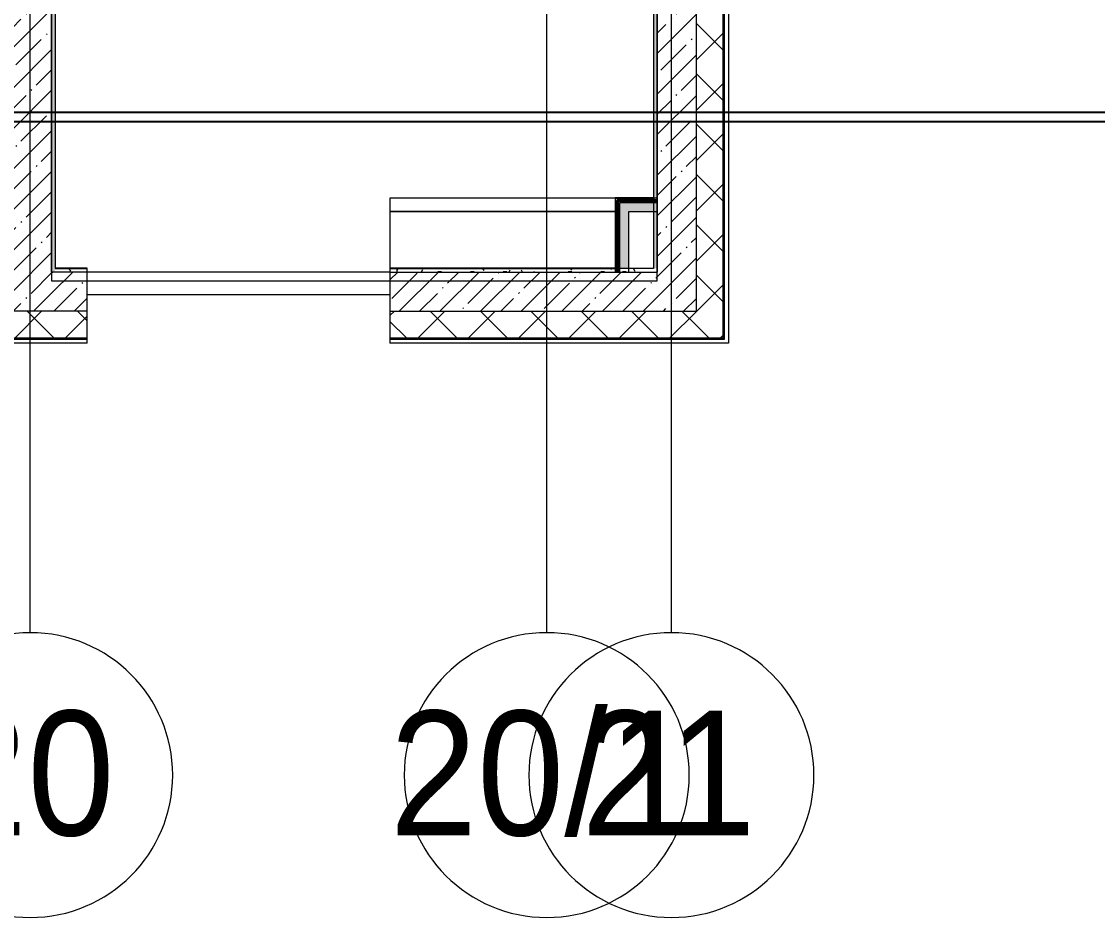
# Model space of a CAD drawing. Header units: millimetres. Extents: x -213911 to 415037, y -3642 to 107391.
# Drawn here: x 71976 to 78017, y -3642 to 1391 of the extents above; entities that cross this region are included whole.
import ezdxf

# ---------------------------------------------------------------- set-up
doc = ezdxf.new("R2010")
doc.units = ezdxf.units.MM
for name, color, linetype, lineweight in [('5.5) Перег WD5', 3, 'Continuous', 40), ('A-FLOR', 7, 'Continuous', 9), ('A-WALL', 7, 'Continuous', 5), ('I-WALL', 7, 'Continuous', 5), ('S-STRS-MBND', 7, 'Continuous', 9), ('Оси', 7, 'Continuous', 9), ('Оси-1', 7, 'Continuous', 20)]:
    doc.layers.add(name, color=color, linetype=linetype, lineweight=lineweight)
doc.layers.add('A-WALL-1', color=9, linetype='Continuous', lineweight=5, true_color=0x808080)
doc.layers.add('A-WALL-FNSH-1', color=9, linetype='Continuous', lineweight=5, true_color=0x808080)
doc.styles.add('Arial', font='arial.ttf', dxfattribs={"width": 0.9, "height": 700})
doc.styles.add('ISOCPEUR_1', font='isocpeur.ttf', dxfattribs={"height": 350})
doc.dimstyles.new('ISO-2_0_0_9К_Средний_округл2', dxfattribs={"dimscale": 304.8, "dimtxt": 199.196235, "dimasz": 0.492126, "dimexe": 0.393701, "dimexo": 0, "dimgap": 0, "dimtad": 1, "dimdec": 0, "dimrnd": 10, "dimzin": 0, "dimdsep": 46, "dimtxsty": 'ISOCPEUR_1', "dimblk1": 'OBLIQUE', "dimblk2": 'OBLIQUE', "dimsah": 1, "dimcen": 0.09, "dimdle": 0.393701, "dimazin": 0, "dimtfac": 1, "dimtdec": 4, "dimtix": 1, "dimtmove": 0, "dimatfit": 3, "dimfxl": 1, "dimtvp": 1, "dimtolj": 1, "dimtzin": 0, "dimarcsym": 2})
pattern_1 = [(45, (64.7, -136.06), (-114.04925, 114.04925), []), (45, (178.75, -136.06), (-114.04925, 114.04925), [201.612, -40.322, 6.706, -33.617])]
pattern_2 = [(45, (64.7, -136.06), (-141.42136, 141.42136), []), (135, (64.7, -136.06), (-141.42136, -141.42136), [])]
pattern_3 = [(0, (64.7, -136.06), (243.84, 60.96), [20.117, -162.763, 20.117, -162.763, -975.36]), (0, (64.7, -136.06), (243.84, 60.96), [-365.76, 20.117, -345.643, 20.117, -162.763, -426.72]), (0, (64.7, -136.06), (243.84, 60.96), [-914.4, 20.117, -101.803, 20.117, -284.683]), (120, (156.14, -105.58), (-174.71291, 180.691634), [20.117, -162.763, 20.117, -162.763, -975.36]), (120, (156.14, -105.58), (-174.71291, 180.691634), [-365.76, 20.117, -345.643, 20.117, -162.763, -426.72]), (120, (156.14, -105.58), (-174.71291, 180.691634), [-914.4, 20.117, -101.803, 20.117, -284.683]), (240, (186.62, 16.34), (-69.12709, -241.651634), [20.117, -162.763, 20.117, -162.763, -975.36]), (240, (186.62, 16.34), (-69.12709, -241.651634), [-365.76, 20.117, -345.643, 20.117, -162.763, -426.72]), (240, (186.62, 16.34), (-69.12709, -241.651634), [-914.4, 20.117, -101.803, 20.117, -284.683])]
pattern_4 = [(45, (64.7, -136.06), (-212.132, 212.132), []), (135, (64.7, -136.06), (-212.132, -212.132), [])]

# ---------------------------------------------------------------- blocks, each defined once
blk = doc.blocks.new('Зашивка приборов отопления5 - Зашивка приборов отопления-33272456-Объем проектирования 1 этажа')
at = {"layer": 'A-WALL'}
for p, q in [((75245, 535), (73980, 535)), ((73980, 535), (73980, 460)), ((75245, 460), (73980, 460)), ((73980, 460), (73980, 120)), ((73980, 460), (75245, 460))]:
    blk.add_line(p, q, dxfattribs=at)
blk = doc.blocks.new('Ось сетки - D8-29747960-Объем проектирования 1 этажа')
at = {"layer": 'Оси-1'}
for start, end in [(360, 180), (180, 360)]:
    blk.add_arc((0, 0), 4, start, end, dxfattribs=at)
blk = doc.blocks.new('_Oblique')
at = {"color": 0, "linetype": 'ByBlock', "lineweight": -2}
blk.add_line((-0.5, -0.5), (0.5, 0.5), dxfattribs=at)
blk = doc.blocks.new('*D2015')
at = {"layer": '5.5) Перег WD5', "color": 0, "lineweight": -2, "transparency": 16777216}
for p, q in [((29874.4, 363.9), (29874.4, 1001.1)), ((30274.7, 859.2), (30274.7, 1001.1)), ((29754.4, 881.1), (30274.7, 881.1)), ((30274.7, 881.1), (85573, 881.1))]:
    blk.add_line(p, q, dxfattribs=at)
at = {"layer": 'Defpoints', "color": 0, "transparency": 16777216}
for p in [(30274.7, 881.1), (30274.7, 859.2), (29874.4, 363.9)]:
    blk.add_point(p, dxfattribs=at)
at = {"layer": '5.5) Перег WD5', "color": 0, "lineweight": -2, "transparency": 16777216, "xscale": 304.8, "yscale": 304.8, "zscale": 304.8, "rotation": 180}
blk.add_blockref('_Oblique', (29874.4, 881.1), dxfattribs=at)
at = {"layer": '5.5) Перег WD5', "color": 0, "lineweight": -2, "transparency": 16777216, "xscale": 304.8, "yscale": 304.8, "zscale": 304.8}
blk.add_blockref('_Oblique', (30274.7, 881.1), dxfattribs=at)
at = {"layer": '5.5) Перег WD5', "color": 0, "lineweight": 25, "transparency": 16777216, "insert": (84984, 1347.7), "char_height": 350, "width": 478.071, "attachment_point": 1, "line_spacing_factor": 1.149209, "style": 'ISOCPEUR_1'}
blk.add_mtext('\\A1;400', dxfattribs=at)
blk = doc.blocks.new('*D2017')
at = {"layer": '5.5) Перег WD5', "color": 0, "lineweight": -2, "transparency": 16777216}
for p, q in [((36372.4, 383.9), (36372.4, 949.2)), ((36812.4, 383.9), (36812.4, 949.2)), ((36252.4, 829.2), (36812.4, 829.2)), ((36812.4, 829.2), (94860.3, 829.2))]:
    blk.add_line(p, q, dxfattribs=at)
at = {"layer": 'Defpoints', "color": 0, "transparency": 16777216}
for p in [(36812.4, 829.2), (36372.4, 383.9), (36812.4, 383.9)]:
    blk.add_point(p, dxfattribs=at)
at = {"layer": '5.5) Перег WD5', "color": 0, "lineweight": -2, "transparency": 16777216, "xscale": 304.8, "yscale": 304.8, "zscale": 304.8, "rotation": 180}
blk.add_blockref('_Oblique', (36372.4, 829.2), dxfattribs=at)
at = {"layer": '5.5) Перег WD5', "color": 0, "lineweight": -2, "transparency": 16777216, "xscale": 304.8, "yscale": 304.8, "zscale": 304.8}
blk.add_blockref('_Oblique', (36812.4, 829.2), dxfattribs=at)
at = {"layer": '5.5) Перег WD5', "color": 0, "lineweight": 25, "transparency": 16777216, "insert": (94242.3, 1295.9), "char_height": 350, "width": 501.055, "attachment_point": 1, "line_spacing_factor": 1.149209, "style": 'ISOCPEUR_1'}
blk.add_mtext('\\A1;440', dxfattribs=at)

msp = doc.modelspace()

# ---------------------------------------------------------------- hatches: boundary and pattern name
at = {"layer": 'A-WALL'}
h = msp.add_hatch(dxfattribs=at)
h.set_pattern_fill('FP_24', color=256, style=0, pattern_type=2)
h.set_pattern_definition(pattern_2)
h.paths.add_polyline_path([(75764.7, -386.1), (75914.7, -386.1), (75914.7, 3413.9), (75764.7, 3413.9), (75764.7, -236.1)])
h = msp.add_hatch(dxfattribs=at)
h.set_pattern_fill('FP_24', color=256, style=0, pattern_type=2)
h.set_pattern_definition(pattern_2)
h.paths.add_polyline_path([(75756.8, -386.1), (75764.7, -386.1), (75764.7, -236.1), (74044.7, -236.1), (74044.7, -386.1), (75544.7, -386.1)])
h.paths.add_polyline_path([(70724.7, -386.1), (70724.7, -236.1), (67124.7, -236.1), (67124.7, -386.1), (69886.1, -386.1)])
h.paths.add_polyline_path([(72300.8, -386.1), (72344.7, -386.1), (72344.7, -236.1), (71624.7, -237.9), (71624.7, -386.1), (72144.7, -386.1)])
h.paths.add_polyline_path([(65224.7, -386.1), (66224.7, -386.1), (66224.7, -236.1), (65224.7, -236.1), (65224.7, -254.1)])
h.paths.add_polyline_path([(63774.7, -386.1), (64324.7, -386.1), (64324.7, -236.1), (63774.7, -236.1), (63774.7, -257.4)])
h.paths.add_polyline_path([(60974.7, -386.1), (61674.7, -386.1), (61674.7, -236.1), (60974.7, -236.1), (60974.7, -264.3)])
h.paths.add_polyline_path([(60074.7, -386.1), (60074.7, -236.1), (59324.7, -236.1), (59324.7, -386.1)])
h.paths.add_polyline_path([(57224.7, -386.1), (57224.7, -236.1), (56474.7, -236.1), (56474.7, -386.1)])
h.paths.add_polyline_path([(53374.7, -386.1), (53374.7, -236.1), (51936.2, -236.1), (51936.2, -386.1)])
h.paths.add_polyline_path([(49836.2, -386.1), (49836.2, -236.1), (49124.7, -236.1), (49124.7, -386.1), (49255.4, -386.1)])
h.paths.add_polyline_path([(48224.7, -386.1), (48224.7, -236.1), (47474.7, -236.1), (47474.7, -386.1)])
h.paths.add_polyline_path([(44374.7, -386.1), (44374.7, -236.1), (42802.2, -236.1), (42802.2, -386.1)])
h.paths.add_polyline_path([(38940.1, -386.1), (39104.7, -386.1), (39104.7, -236.1), (38054.7, -236.1), (38054.7, -386.1)])
h.paths.add_polyline_path([(40702.2, -386.1), (40702.2, -236.1), (40004.7, -236.1), (40004.7, -386.1)])
h.paths.add_polyline_path([(36877, -386.1), (37154.7, -386.1), (37154.7, -236.1), (36034.7, -236.1), (36034.7, -386.1)])
h.paths.add_polyline_path([(33934.7, -386.1), (33934.7, -236.1), (33074.7, -236.1), (33074.7, -386.1)])
h.paths.add_polyline_path([(30274.7, -386.1), (30274.7, -236.1), (29274.4, -236.1), (29274.4, -386.1)])
h.paths.add_polyline_path([(28374.4, -386.1), (28374.4, -236.1), (27374.7, -236.1), (27374.7, -386.1)])
h.paths.add_polyline_path([(26474.7, -386.1), (26474.7, -236.1), (25499.7, -236.1), (25499.7, -386.1)])
h.paths.add_polyline_path([(22699.7, -386.1), (22699.7, -236.1), (21674.7, -236.1), (21674.7, -386.1)])
h.paths.add_polyline_path([(19424.7, -386.1), (20774.7, -386.1), (20774.7, -236.1), (19424.7, -236.1), (19424.7, -367.6)])
h.paths.add_polyline_path([(17324.7, -386.1), (17324.7, -236.1), (16574.7, -236.1), (16574.7, -386.1)])
h.paths.add_polyline_path([(14924.7, -386.1), (15674.7, -386.1), (15674.7, -236.1), (14924.7, -236.1), (14924.7, -378.8)])
h.paths.add_polyline_path([(12120.3, -386.1), (12824.7, -384.1), (12824.7, -236.1), (12074.7, -236.1), (12074.7, -386.1)])
h.paths.add_polyline_path([(7994.1, -386.1), (8324.4, -386.1), (8324.4, -236.1), (6894.7, -236.1), (6894.7, -386.1), (7724.7, -386.1)])
h.paths.add_polyline_path([(9224.4, -386.1), (9974.7, -386.1), (9974.7, -236.1), (9224.4, -236.1), (9224.4, -254.1)])
h.paths.add_polyline_path([(174.7, -386.1), (3794.7, -386.1), (3794.7, -236.1), (-195.3, -236.1), (-195.3, -386.1), (-45.3, -386.1)])
at = {"layer": 'I-WALL'}
h = msp.add_hatch(dxfattribs=at)
h.set_pattern_fill('FP_1', color=256, style=0, pattern_type=2)
h.set_pattern_definition(pattern_1)
h.paths.add_polyline_path([(71924.7, -236.1), (72144.7, -236.1), (72144.7, 7763.9), (71924.7, 7763.9), (71924.7, -199.3)])
h = msp.add_hatch(dxfattribs=at)
h.set_pattern_fill('FP_191', color=256, style=0, pattern_type=2)
h.set_pattern_definition(pattern_3)
h.paths.add_polyline_path([(72144.7, -16.1), (72164.7, -16.1), (72164.7, 7522.9), (72144.7, 7523.9), (72144.7, 1483.9)])
h = msp.add_hatch(dxfattribs=at)
h.set_pattern_fill('FP_191', color=256, style=0, pattern_type=2)
h.set_pattern_definition(pattern_3)
h.paths.add_polyline_path([(75544.7, 3.9), (75544.7, 7543.9), (75524.7, 7522.9), (75524.7, 3.9), (75538.9, 3.9)])
h.paths.add_polyline_path([(75524.7, 7523.9), (75544.7, 7543.9), (75524.7, 7543.9)])
h = msp.add_hatch(dxfattribs=at)
h.set_pattern_fill('FP_1', color=256, style=0, pattern_type=2)
h.set_pattern_definition(pattern_1)
h.paths.add_polyline_path([(75764.7, -236.1), (75764.7, 3413.9), (75544.7, 3413.9), (75544.7, -236.1)])
h = msp.add_hatch(dxfattribs=at)
h.set_pattern_fill('FP_192', color=256, style=0, pattern_type=2)
h.set_pattern_definition(pattern_4)
h.paths.add_polyline_path([(75309.7, 386.4), (75524.7, 386.7), (75524.2, 398.9), (75309.7, 398.9), (75309.7, 386.7)])
h = msp.add_hatch(dxfattribs=at)
h.set_pattern_fill('FP_192', color=256, style=0, pattern_type=2)
h.set_pattern_definition(pattern_4)
h.paths.add_polyline_path([(75310.3, 3.9), (75322.2, 3.9), (75322.2, 386.4), (75309.7, 386.4), (75309.7, 4.9)])
h = msp.add_hatch(dxfattribs=at)
h.set_pattern_fill('FP_192', color=256, style=0, pattern_type=2)
h.set_pattern_definition(pattern_4)
h.paths.add_polyline_path([(75334.7, 373.9), (75524.7, 373.9), (75524.7, 386.4), (75322.2, 386.4), (75322.2, 373.9)])
h = msp.add_hatch(dxfattribs=at)
h.set_pattern_fill('FP_192', color=256, style=0, pattern_type=2)
h.set_pattern_definition(pattern_4)
h.paths.add_polyline_path([(75322.2, 3.9), (75334.7, 3.9), (75334.7, 373.9), (75322.2, 373.2), (75322.2, 121.7)])
for points in [[(75524.7, 323.9), (75524.7, 373.9), (75334.7, 373.9), (75334.7, 323.9), (75445.9, 323.9)], [(75384.7, 3.9), (75384.7, 323.9), (75334.7, 323.9), (75334.7, 3.9)]]:
    msp.add_hatch(color=256, dxfattribs=at).paths.add_polyline_path(points)
h = msp.add_hatch(dxfattribs=at)
h.set_pattern_fill('FP_191', color=256, style=0, pattern_type=2)
h.set_pattern_definition(pattern_3)
h.paths.add_polyline_path([(75309.7, -16.1), (75544.7, -16.1), (75544.7, 3.9), (74082.2, 3.9), (74082.2, -16.1), (75043.7, -16.1)])
h.paths.add_polyline_path([(72344.7, -16.1), (72344.7, 3.9), (72165.7, 3.9), (72164.7, -16.1)])
h = msp.add_hatch(dxfattribs=at)
h.set_pattern_fill('FP_1', color=256, style=0, pattern_type=2)
h.set_pattern_definition(pattern_1)
h.paths.add_polyline_path([(74044.7, -236.1), (75544.7, -236.1), (75544.7, -16.1), (74044.7, -16.1), (74044.7, -143.3)])
h.paths.add_polyline_path([(72144.7, -236.1), (72344.7, -236.1), (72344.7, -16.1), (72144.7, -16.1), (72144.7, -144.1)])

# ---------------------------------------------------------------- linework, layer by layer
at = {"layer": '5.5) Перег WD5'}
msp.add_lwpolyline([(75322.2, -16.1), (75322.2, 386.4), (75544.7, 386.4)], dxfattribs=at)
at = {"layer": 'A-FLOR'}
for p, q in [((74044.7, -16.1), (72344.7, -16.1)), ((72344.7, -143.3), (72344.7, -16.1)), ((74044.7, -144.1), (72344.7, -144.1))]:
    msp.add_line(p, q, dxfattribs=at)
at = {"layer": 'A-WALL'}
for p, q in [((72164.7, 7523.9), (72164.7, 3.9)), ((75764.7, -236.1), (75764.7, 3413.9)), ((75914.7, -386.1), (75914.7, 3413.9)), ((75917.7, -389.1), (75917.7, 3413.9)), ((75944.7, 3163.9), (75944.7, -416.1)), ((75322.2, 386.4), (75544.7, 386.4)), ((75322.2, -16.1), (75322.2, 386.4)), ((75334.7, 373.9), (75544.7, 373.9)), ((75334.7, -16.1), (75334.7, 373.9)), ((74044.7, -236.1), (75764.7, -236.1)), ((72344.7, -416.1), (-225.3, -416.1)), ((71624.7, -386.1), (72344.7, -386.1)), ((71624.7, -389.1), (72344.7, -389.1)), ((72344.7, -416.1), (72344.7, -394.1)), ((74044.7, -386.1), (75914.7, -386.1)), ((74044.7, -389.1), (75917.7, -389.1)), ((74044.7, -394.1), (74044.7, -416.1)), ((75944.7, -416.1), (74044.7, -416.1))]:
    msp.add_line(p, q, dxfattribs=at)
at = {"layer": 'A-WALL-1'}
for p, q in [((72144.7, -16.1), (72144.7, 7543.9)), ((75524.7, 7523.9), (75524.7, 3.9)), ((75544.7, 3413.9), (75544.7, -16.1)), ((75309.7, 398.9), (75309.7, -16.1)), ((75544.7, 398.9), (75524.7, 398.9)), ((75384.7, 323.9), (75544.7, 323.9)), ((75384.7, -16.1), (75384.7, 323.9)), ((72165.7, 3.9), (72164.7, 3.9)), ((72344.7, -386.1), (72344.7, 3.9)), ((74082.2, 3.9), (74082.2, -16.1)), ((75524.7, 3.9), (75309.7, 3.9)), ((72344.7, -16.1), (72144.7, -16.1)), ((74044.7, -16.1), (74044.7, -386.1)), ((74044.7, -16.1), (75544.7, -16.1)), ((72344.7, -236.1), (71624.7, -236.1)), ((75544.7, -236.1), (75764.7, -236.1))]:
    msp.add_line(p, q, dxfattribs=at)
at = {"layer": 'A-WALL-FNSH-1'}
for p, q in [((72165.7, 7522.9), (72165.7, 3.9)), ((75922.7, -394.1), (75922.7, 3163.9)), ((75523.7, 2853.5), (75523.7, 4.4)), ((75524.7, 399.9), (75309.7, 399.9)), ((75309.7, 399.9), (75309.7, 398.9)), ((75309.7, 398.9), (75524.7, 398.9)), ((72344.7, 4.9), (72165.7, 4.9)), ((72165.7, 3.9), (72344.7, 3.9)), ((72344.7, 3.9), (72344.7, 4.9)), ((75309.7, 4.9), (74044.7, 4.9)), ((74044.7, 4.9), (74044.7, 3.9)), ((74044.7, 3.9), (75309.7, 3.9)), ((75523.7, 4.4), (75524.7, 4.4)), ((71624.7, -394.1), (72344.7, -394.1)), ((72344.7, -394.1), (72344.7, -386.1)), ((74044.7, -386.1), (74044.7, -394.1)), ((74044.7, -394.1), (75922.7, -394.1))]:
    msp.add_line(p, q, dxfattribs=at)
at = {"layer": 'S-STRS-MBND'}
for p, q in [((72144.7, 1433.6), (72144.7, -66.4)), ((75544.7, -66.4), (75544.7, 1433.6)), ((72144.7, -66.4), (75544.7, -66.4))]:
    msp.add_line(p, q, dxfattribs=at)
at = {"layer": 'Оси'}
for points in [[(75624.7, -2042.3), (75624.7, 2957.7), (75624.7, 22442), (75624.7, 27442)], [(72024.7, -2042.3), (72024.7, 2957.7), (72024.7, 22262), (72024.7, 27262)], [(74924.7, -2042.3), (74924.7, 2957.7), (74924.7, 22262), (74924.7, 27262)]]:
    msp.add_lwpolyline(points, dxfattribs=at)

# ---------------------------------------------------------------- block references
at = {"layer": 'A-WALL'}
msp.add_blockref('Зашивка приборов отопления5 - Зашивка приборов отопления-33272456-Объем проектирования 1 этажа', (64.7, -136.1), dxfattribs=at)
at = {"layer": 'Оси-1', "xscale": 199.9999999999999, "yscale": 199.9999999999999, "zscale": 199.9999999999999}
for p in [(72024.7, -2842.3), (74924.7, -2842.3), (75624.7, -2842.3)]:
    msp.add_blockref('Ось сетки - D8-29747960-Объем проектирования 1 этажа', p, dxfattribs=at)

# ---------------------------------------------------------------- texts
at = {"layer": 'Оси', "char_height": 700, "attachment_point": 1, "style": 'Arial'}
for s, insert, width in [('20', (71519.5, -2481), 1212.151), ('20/1', (74044.2, -2481), 2121.265), ('21', (75119.5, -2481), 1212.151)]:
    msp.add_mtext(s, dxfattribs=dict(at, insert=insert, width=width))

# ---------------------------------------------------------------- dimensions: what is measured, and where the dimension line sits
at = {"layer": '5.5) Перег WD5', "color": 18, "lineweight": 25, "true_color": 0x000000}
for base, p1, p2, override, picture, middle in [((30274.7, 881.1), (29874.4, 363.9), (30274.7, 859.2), {"dimasz": 1, "dimpost": '<>', "dimtxsty": 'ISOCPEUR_1', "dimfxl": 636.772131}, '*D2015', (85223, 881.1)), ((36812.4, 829.2), (36372.4, 383.9), (36812.4, 383.9), {"dimasz": 1, "dimpost": '<>', "dimtxsty": 'ISOCPEUR_1', "dimfxl": 440.000113}, '*D2017', (94492.8, 829.2))]:
    dim = msp.add_linear_dim(base=base, p1=p1, p2=p2, dimstyle='ISO-2_0_0_9К_Средний_округл2', override=override, dxfattribs=at)
    dim.commit()
    dim.dimension.update_dxf_attribs({"geometry": picture, "text_midpoint": middle, "dimtype": 160})

doc.saveas('drawing.dxf')
